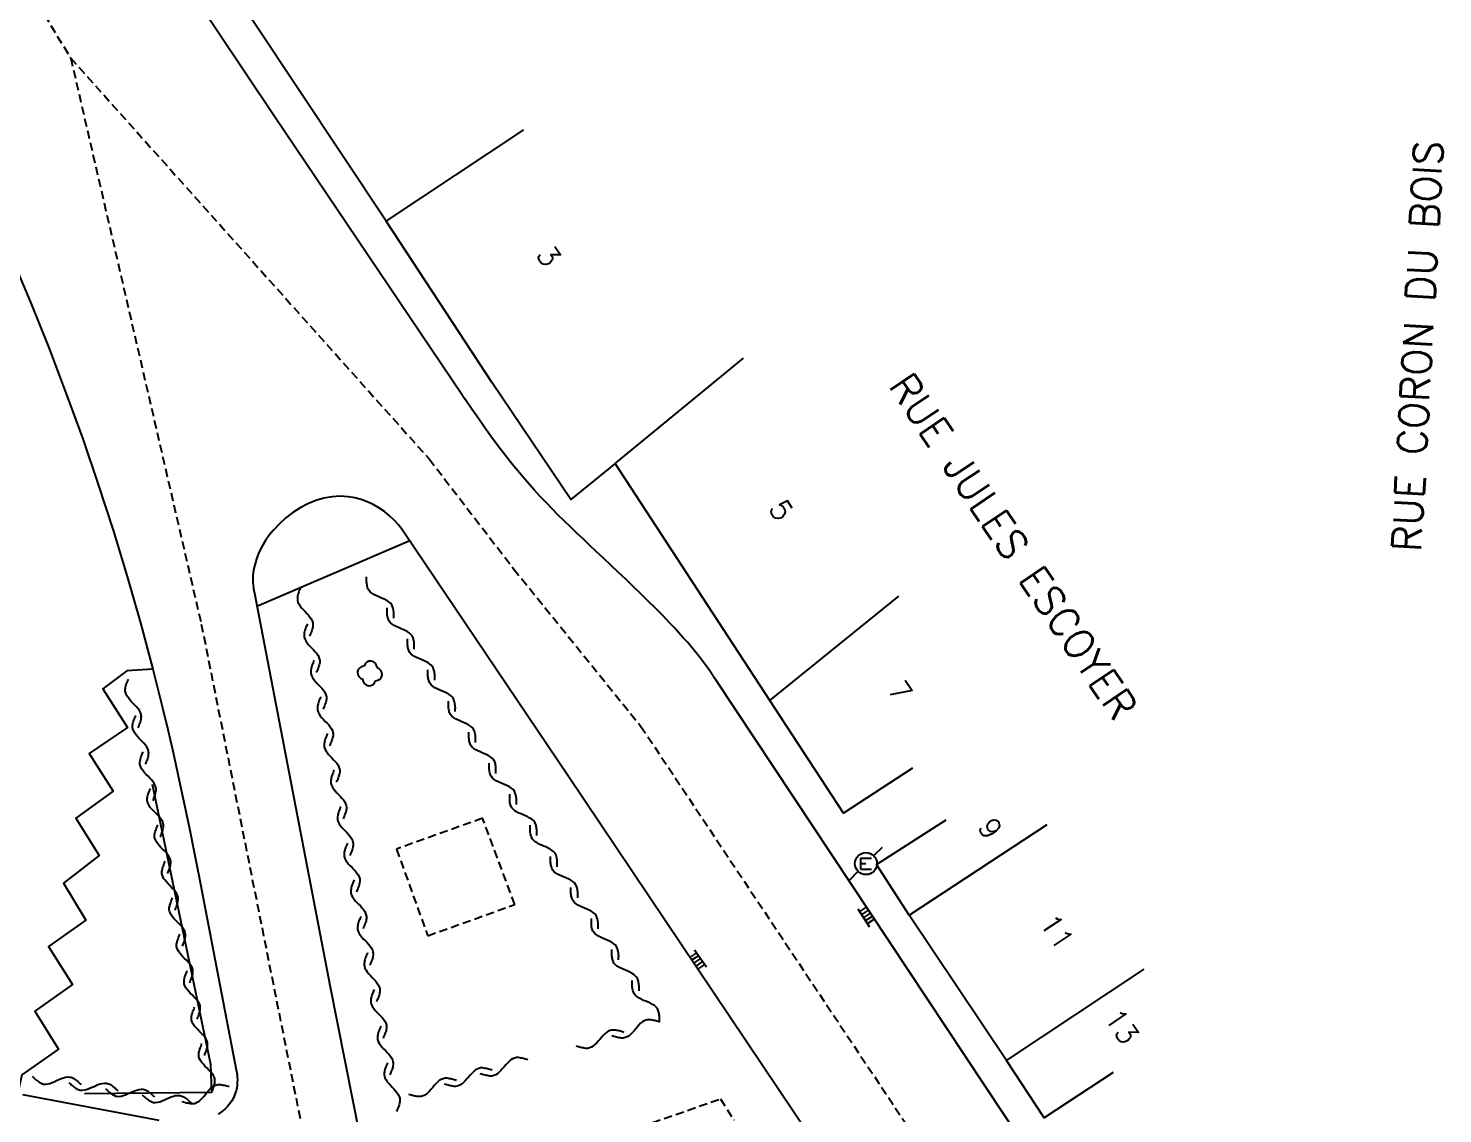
# Model space of a CAD drawing. Header units: millimetres. Extents: x 111999 to 113000, y 130000 to 131000.
# Drawn here: x 112327 to 112412.6, y 130316.6 to 130382.3 of the extents above; entities that cross this region are included whole.
import ezdxf
from ezdxf.enums import TextEntityAlignment as Align

# ---------------------------------------------------------------- set-up
doc = ezdxf.new("R2010")
doc.units = ezdxf.units.MM
doc.linetypes.add('DASHED', pattern=[0.75, 0.5, -0.25])
doc.layers.get('0').update_dxf_attribs({"linetype": 'CONTINUOUS'})
for name, color, linetype in [('W0001', 6, 'DASHED'), ('W0008', 7, 'CONTINUOUS'), ('W0100', 7, 'CONTINUOUS'), ('W0112', 1, 'DASHED'), ('W0300', 7, 'CONTINUOUS'), ('W0310', 3, 'CONTINUOUS'), ('W0402', 7, 'CONTINUOUS'), ('W0471', 7, 'CONTINUOUS'), ('W0989', 7, 'CONTINUOUS'), ('W0991', 7, 'CONTINUOUS'), ('W1102', 7, 'CONTINUOUS')]:
    doc.layers.add(name, color=color, linetype=linetype)
doc.styles.get("Standard").update_dxf_attribs({"font": 'romans.shx', "width": 0.85})

# ---------------------------------------------------------------- blocks, each defined once
blk = doc.blocks.new('T471')
for p, q in [((0.500001, 0.500001), (1.000002, 1.000002)), ((-0.333334, 0.333334), (-0.333334, -0.333334)), ((-0.333334, 0.333334), (0.333334, 0.333334)), ((-0.333334, 0), (0, 0)), ((-0.500001, -0.500001), (-1.000002, -1.000002)), ((-0.333334, -0.333334), (0.333334, -0.333334))]:
    blk.add_line(p, q)
blk.add_ellipse((0, 0), major_axis=(0.471405, 0.471405), ratio=1, start_param=5.497787144, end_param=11.780972451)

msp = doc.modelspace()

# ---------------------------------------------------------------- linework, layer by layer
at = {"layer": 'W0001'}
for points in [[(112280.688, 130432.906), (112292.414, 130425.094), (112302.5, 130417.633), (112302.5, 130417.633), (112310.867, 130411.328), (112329.586, 130380.508), (112337.492, 130346.25), (112345.469, 130306.328), (112391.977, 130065.094), (112404.586, 130000)], [(112329.586, 130380.508), (112351.281, 130356.25), (112356.406, 130349.586), (112364.102, 130340.062), (112383.805, 130310.516)]]:
    msp.add_lwpolyline(points, dxfattribs=at)
at = {"layer": 'W0008'}
for points in [[(112388.336, 130313.148), (112377.992, 130328.766), (112368.641, 130342.875), (112368.617, 130342.914), (112368.586, 130342.953), (112368.562, 130342.984), (112368.539, 130343.023), (112368.516, 130343.062), (112368.492, 130343.102), (112368.469, 130343.133), (112368.445, 130343.172), (112368.422, 130343.211), (112368.391, 130343.242), (112368.164, 130343.57), (112367.93, 130343.891), (112367.688, 130344.211), (112367.438, 130344.523), (112367.188, 130344.828), (112366.93, 130345.133), (112366.664, 130345.43), (112366.398, 130345.727), (112366.125, 130346.023), (112365.852, 130346.312), (112365.852, 130346.312), (112365.422, 130346.766), (112364.984, 130347.211), (112364.547, 130347.648), (112364.102, 130348.086), (112363.648, 130348.516), (112363.203, 130348.953), (112362.75, 130349.375), (112362.297, 130349.805), (112361.844, 130350.234), (112361.391, 130350.656), (112361.391, 130350.656), (112361, 130351.016), (112360.617, 130351.383), (112360.234, 130351.742), (112359.852, 130352.109), (112359.469, 130352.477), (112359.094, 130352.852), (112358.727, 130353.219), (112358.359, 130353.602), (112357.992, 130353.984), (112357.641, 130354.375), (112357.188, 130354.891), (112356.742, 130355.406), (112356.312, 130355.938), (112355.883, 130356.477), (112355.469, 130357.023), (112355.062, 130357.57), (112354.656, 130358.133), (112354.266, 130358.688), (112353.875, 130359.25), (112353.484, 130359.82), (112353.484, 130359.82), (112353.469, 130359.844), (112353.453, 130359.875), (112353.43, 130359.898), (112353.414, 130359.93), (112353.398, 130359.953), (112353.375, 130359.984), (112353.359, 130360.008), (112353.344, 130360.039), (112353.32, 130360.062), (112353.305, 130360.094), (112341.891, 130377.039), (112336.695, 130384.789)], [(112326.07, 130368.32), (112327.195, 130365.633), (112328.281, 130362.922), (112329.32, 130360.195), (112330.312, 130357.461), (112331.258, 130354.695), (112332.156, 130351.93), (112333.008, 130349.141), (112333.812, 130346.336), (112334.562, 130343.523), (112334.867, 130342.312), (112335.172, 130341.102), (112335.461, 130339.883), (112335.742, 130338.664), (112336.016, 130337.445), (112336.281, 130336.227), (112336.539, 130335.008), (112336.797, 130333.781), (112337.039, 130332.562), (112337.281, 130331.336), (112337.289, 130331.305), (112337.289, 130331.273), (112337.297, 130331.242), (112337.305, 130331.211), (112337.312, 130331.188), (112337.312, 130331.156), (112337.32, 130331.125), (112337.328, 130331.094), (112337.336, 130331.062), (112337.336, 130331.031), (112337.336, 130331.031), (112339.602, 130319.289), (112339.609, 130319.25), (112339.617, 130319.203), (112339.625, 130319.164), (112339.633, 130319.117), (112339.641, 130319.078), (112339.648, 130319.031), (112339.656, 130318.984), (112339.664, 130318.945), (112339.664, 130318.898), (112339.672, 130318.859), (112339.68, 130318.688), (112339.672, 130318.523), (112339.656, 130318.352), (112339.633, 130318.188), (112339.594, 130318.016), (112339.547, 130317.859), (112339.484, 130317.695), (112339.414, 130317.547), (112339.336, 130317.398), (112339.242, 130317.258), (112339.086, 130317.07), (112338.914, 130316.898), (112338.719, 130316.742), (112338.508, 130316.602)], [(112379.281, 130307.891), (112359.672, 130337.094), (112349.797, 130351.758), (112349.789, 130351.773), (112349.773, 130351.797), (112349.758, 130351.812), (112349.75, 130351.836), (112349.734, 130351.852), (112349.727, 130351.867), (112349.711, 130351.891), (112349.695, 130351.906), (112349.688, 130351.93), (112349.672, 130351.945), (112349.438, 130352.25), (112349.172, 130352.539), (112348.883, 130352.812), (112348.57, 130353.062), (112348.242, 130353.289), (112347.898, 130353.484), (112347.539, 130353.648), (112347.164, 130353.789), (112346.789, 130353.891), (112346.406, 130353.961), (112346.406, 130353.961), (112345.906, 130353.992), (112345.406, 130353.961), (112344.906, 130353.867), (112344.414, 130353.727), (112343.938, 130353.531), (112343.477, 130353.297), (112343.031, 130353.016), (112342.617, 130352.688), (112342.219, 130352.328), (112341.859, 130351.938), (112341.609, 130351.625), (112341.383, 130351.305), (112341.18, 130350.961), (112341, 130350.617), (112340.852, 130350.258), (112340.742, 130349.898), (112340.656, 130349.531), (112340.617, 130349.164), (112340.609, 130348.789), (112340.648, 130348.422), (112340.648, 130348.391), (112340.656, 130348.367), (112340.664, 130348.336), (112340.672, 130348.305), (112340.672, 130348.273), (112340.68, 130348.242), (112340.688, 130348.211), (112340.695, 130348.18), (112340.703, 130348.148), (112340.703, 130348.117), (112345.273, 130324.398), (112348.016, 130310.57)], [(112350.117, 130351.289), (112340.859, 130347.328)], [(112334.562, 130343.523), (112332.977, 130343.422), (112331.523, 130342.336), (112333.016, 130339.992), (112330.703, 130338.43), (112332.156, 130336.148), (112329.906, 130334.508), (112331.305, 130332.258), (112329.148, 130330.578), (112330.508, 130328.344), (112328.234, 130326.742), (112329.695, 130324.445), (112327.406, 130322.828), (112328.844, 130320.531), (112326.633, 130318.984), (112326.359, 130317.805), (112326.359, 130317.805)], [(112330.43, 130317.852), (112338.125, 130317.93), (112338.078, 130319.594), (112334.531, 130336.539)], [(112334.945, 130316.219), (112326.695, 130317.766)]]:
    msp.add_lwpolyline(points, dxfattribs=at)
at = {"layer": 'W0100'}
for points in [[(112380.539, 130337.539), (112376.359, 130334.805), (112371.898, 130341.633), (112362.531, 130355.977), (112359.859, 130353.789), (112355.094, 130360.859), (112348.672, 130370.641), (112335.516, 130390.461), (112339.562, 130404.484), (112352.914, 130403.359)], [(112392.68, 130319.117), (112388.5, 130316.367), (112386.219, 130319.844), (112380.336, 130328.648), (112378.367, 130331.711), (112382.57, 130334.414)]]:
    msp.add_lwpolyline(points, dxfattribs=at)
at = {"layer": 'W0112'}
for points in [[(112354.516, 130334.5), (112349.305, 130332.641), (112351.195, 130327.391), (112356.469, 130329.289), (112354.516, 130334.5)], [(112352.055, 130311.633), (112368.922, 130317.523), (112369.727, 130316.242)]]:
    msp.add_lwpolyline(points, dxfattribs=at)
at = {"layer": 'W0300'}
for centre, start, end in [((112347.344, 130343.312), 90, 257.5926), ((112347.734, 130343.617), 0, 166.5043), ((112347.656, 130342.922), 180, 346.5043), ((112348.039, 130343.227), 270, 76.5043)]:
    msp.add_arc(centre, 0.398, start, end, dxfattribs=at)
at = {"layer": 'W0310'}
for points in [[(112349.148, 130346.609), (112349.148, 130346.68), (112349.148, 130346.758), (112349.148, 130346.836), (112349.148, 130346.906), (112349.141, 130346.977), (112349.133, 130347.047), (112349.125, 130347.117), (112349.109, 130347.188), (112349.094, 130347.25), (112349.07, 130347.312), (112349.047, 130347.367), (112349.016, 130347.422), (112348.938, 130347.516), (112348.836, 130347.602), (112348.719, 130347.68), (112348.594, 130347.742), (112348.461, 130347.805), (112348.32, 130347.859), (112348.188, 130347.922), (112348.055, 130347.984), (112347.93, 130348.047), (112347.812, 130348.125), (112347.711, 130348.211), (112347.633, 130348.305), (112347.602, 130348.359), (112347.578, 130348.414), (112347.555, 130348.477), (112347.539, 130348.539), (112347.523, 130348.609), (112347.516, 130348.68), (112347.508, 130348.75), (112347.5, 130348.82), (112347.5, 130348.891), (112347.5, 130348.969), (112347.5, 130349.039), (112347.5, 130349.117)], [(112343.508, 130348.484), (112343.477, 130348.414), (112343.445, 130348.344), (112343.422, 130348.281), (112343.391, 130348.211), (112343.367, 130348.141), (112343.352, 130348.078), (112343.328, 130348.008), (112343.32, 130347.945), (112343.305, 130347.875), (112343.305, 130347.812), (112343.305, 130347.75), (112343.312, 130347.688), (112343.344, 130347.562), (112343.406, 130347.453), (112343.484, 130347.336), (112343.57, 130347.227), (112343.672, 130347.117), (112343.781, 130347.008), (112343.883, 130346.898), (112343.984, 130346.789), (112344.07, 130346.68), (112344.148, 130346.562), (112344.203, 130346.445), (112344.242, 130346.328), (112344.25, 130346.266), (112344.25, 130346.203), (112344.25, 130346.141), (112344.234, 130346.07), (112344.227, 130346.008), (112344.203, 130345.938), (112344.188, 130345.875), (112344.164, 130345.805), (112344.133, 130345.734), (112344.109, 130345.672), (112344.078, 130345.602), (112344.047, 130345.531)], [(112350.383, 130344.727), (112350.383, 130344.797), (112350.383, 130344.875), (112350.383, 130344.953), (112350.383, 130345.023), (112350.375, 130345.094), (112350.367, 130345.164), (112350.359, 130345.234), (112350.344, 130345.305), (112350.328, 130345.367), (112350.305, 130345.43), (112350.281, 130345.484), (112350.25, 130345.539), (112350.172, 130345.633), (112350.07, 130345.719), (112349.953, 130345.797), (112349.828, 130345.859), (112349.695, 130345.922), (112349.555, 130345.977), (112349.422, 130346.039), (112349.289, 130346.102), (112349.164, 130346.164), (112349.047, 130346.242), (112348.945, 130346.328), (112348.867, 130346.422), (112348.836, 130346.477), (112348.812, 130346.531), (112348.789, 130346.594), (112348.773, 130346.656), (112348.758, 130346.727), (112348.75, 130346.797), (112348.742, 130346.867), (112348.734, 130346.938), (112348.734, 130347.008), (112348.734, 130347.086), (112348.734, 130347.156), (112348.734, 130347.234)], [(112343.914, 130346.266), (112343.883, 130346.195), (112343.852, 130346.125), (112343.828, 130346.062), (112343.797, 130345.992), (112343.773, 130345.922), (112343.758, 130345.859), (112343.734, 130345.789), (112343.727, 130345.727), (112343.711, 130345.656), (112343.711, 130345.594), (112343.711, 130345.531), (112343.719, 130345.469), (112343.758, 130345.352), (112343.812, 130345.234), (112343.891, 130345.117), (112343.977, 130345.008), (112344.078, 130344.898), (112344.188, 130344.797), (112344.289, 130344.688), (112344.391, 130344.578), (112344.477, 130344.469), (112344.555, 130344.352), (112344.609, 130344.234), (112344.648, 130344.117), (112344.656, 130344.055), (112344.656, 130343.992), (112344.656, 130343.93), (112344.641, 130343.859), (112344.633, 130343.797), (112344.609, 130343.727), (112344.594, 130343.664), (112344.57, 130343.594), (112344.539, 130343.523), (112344.516, 130343.461), (112344.484, 130343.391), (112344.453, 130343.32)], [(112351.617, 130342.852), (112351.617, 130342.93), (112351.617, 130343), (112351.617, 130343.078), (112351.617, 130343.148), (112351.617, 130343.219), (112351.609, 130343.289), (112351.602, 130343.359), (112351.586, 130343.43), (112351.57, 130343.492), (112351.547, 130343.555), (112351.523, 130343.609), (112351.492, 130343.664), (112351.414, 130343.758), (112351.312, 130343.844), (112351.195, 130343.922), (112351.07, 130343.984), (112350.938, 130344.047), (112350.797, 130344.102), (112350.656, 130344.164), (112350.523, 130344.227), (112350.398, 130344.289), (112350.281, 130344.367), (112350.18, 130344.453), (112350.102, 130344.547), (112350.07, 130344.602), (112350.047, 130344.656), (112350.023, 130344.719), (112350.008, 130344.781), (112349.992, 130344.844), (112349.984, 130344.914), (112349.977, 130344.984), (112349.969, 130345.055), (112349.969, 130345.133), (112349.969, 130345.203), (112349.969, 130345.273), (112349.969, 130345.352)], [(112344.32, 130344.055), (112344.289, 130343.984), (112344.258, 130343.914), (112344.234, 130343.852), (112344.203, 130343.781), (112344.18, 130343.711), (112344.164, 130343.648), (112344.141, 130343.578), (112344.133, 130343.516), (112344.117, 130343.445), (112344.117, 130343.383), (112344.117, 130343.32), (112344.125, 130343.258), (112344.164, 130343.141), (112344.219, 130343.023), (112344.297, 130342.906), (112344.383, 130342.797), (112344.484, 130342.688), (112344.586, 130342.578), (112344.695, 130342.477), (112344.789, 130342.367), (112344.883, 130342.258), (112344.961, 130342.141), (112345.016, 130342.023), (112345.055, 130341.906), (112345.062, 130341.844), (112345.062, 130341.781), (112345.062, 130341.719), (112345.055, 130341.648), (112345.039, 130341.586), (112345.023, 130341.516), (112345, 130341.445), (112344.977, 130341.383), (112344.945, 130341.312), (112344.922, 130341.242), (112344.891, 130341.172), (112344.859, 130341.102)], [(112333.672, 130339.984), (112333.703, 130340.055), (112333.727, 130340.125), (112333.758, 130340.195), (112333.781, 130340.266), (112333.805, 130340.328), (112333.82, 130340.398), (112333.844, 130340.469), (112333.852, 130340.531), (112333.859, 130340.602), (112333.867, 130340.664), (112333.859, 130340.727), (112333.852, 130340.789), (112333.805, 130340.898), (112333.75, 130341.016), (112333.672, 130341.133), (112333.578, 130341.242), (112333.477, 130341.344), (112333.367, 130341.453), (112333.266, 130341.555), (112333.164, 130341.672), (112333.078, 130341.781), (112333, 130341.891), (112332.938, 130342.008), (112332.898, 130342.125), (112332.891, 130342.188), (112332.883, 130342.25), (112332.891, 130342.312), (112332.898, 130342.383), (112332.906, 130342.445), (112332.93, 130342.516), (112332.945, 130342.586), (112332.969, 130342.648), (112332.992, 130342.719), (112333.023, 130342.789), (112333.047, 130342.859), (112333.078, 130342.93)], [(112352.859, 130340.969), (112352.859, 130341.039), (112352.859, 130341.117), (112352.867, 130341.195), (112352.859, 130341.266), (112352.852, 130341.336), (112352.844, 130341.406), (112352.836, 130341.477), (112352.82, 130341.547), (112352.805, 130341.609), (112352.781, 130341.672), (112352.758, 130341.727), (112352.727, 130341.781), (112352.648, 130341.875), (112352.547, 130341.961), (112352.43, 130342.039), (112352.305, 130342.102), (112352.172, 130342.164), (112352.031, 130342.219), (112351.891, 130342.281), (112351.758, 130342.344), (112351.633, 130342.406), (112351.516, 130342.484), (112351.414, 130342.57), (112351.336, 130342.664), (112351.305, 130342.719), (112351.281, 130342.773), (112351.258, 130342.836), (112351.242, 130342.898), (112351.227, 130342.969), (112351.219, 130343.039), (112351.211, 130343.109), (112351.211, 130343.18), (112351.211, 130343.25), (112351.211, 130343.328), (112351.211, 130343.398), (112351.211, 130343.477)], [(112344.719, 130341.844), (112344.688, 130341.773), (112344.656, 130341.703), (112344.633, 130341.641), (112344.602, 130341.57), (112344.578, 130341.5), (112344.562, 130341.438), (112344.539, 130341.367), (112344.531, 130341.305), (112344.516, 130341.234), (112344.516, 130341.172), (112344.516, 130341.109), (112344.523, 130341.047), (112344.555, 130340.922), (112344.617, 130340.812), (112344.695, 130340.695), (112344.789, 130340.586), (112344.891, 130340.477), (112344.992, 130340.367), (112345.102, 130340.258), (112345.203, 130340.148), (112345.289, 130340.039), (112345.367, 130339.922), (112345.43, 130339.805), (112345.461, 130339.688), (112345.469, 130339.625), (112345.469, 130339.562), (112345.469, 130339.5), (112345.453, 130339.43), (112345.438, 130339.367), (112345.422, 130339.297), (112345.398, 130339.234), (112345.375, 130339.164), (112345.352, 130339.094), (112345.32, 130339.031), (112345.289, 130338.961), (112345.258, 130338.891)], [(112354.094, 130339.086), (112354.094, 130339.156), (112354.094, 130339.234), (112354.094, 130339.312), (112354.094, 130339.383), (112354.086, 130339.453), (112354.078, 130339.523), (112354.07, 130339.594), (112354.055, 130339.664), (112354.039, 130339.727), (112354.016, 130339.789), (112353.992, 130339.844), (112353.961, 130339.898), (112353.883, 130339.992), (112353.781, 130340.078), (112353.664, 130340.156), (112353.539, 130340.219), (112353.406, 130340.281), (112353.266, 130340.336), (112353.133, 130340.398), (112353, 130340.461), (112352.875, 130340.523), (112352.758, 130340.602), (112352.656, 130340.688), (112352.578, 130340.781), (112352.547, 130340.836), (112352.523, 130340.891), (112352.5, 130340.953), (112352.484, 130341.016), (112352.469, 130341.086), (112352.461, 130341.156), (112352.453, 130341.227), (112352.445, 130341.297), (112352.445, 130341.367), (112352.445, 130341.445), (112352.445, 130341.516), (112352.445, 130341.594)], [(112334.117, 130337.781), (112334.148, 130337.852), (112334.172, 130337.922), (112334.203, 130337.992), (112334.227, 130338.062), (112334.25, 130338.125), (112334.266, 130338.195), (112334.289, 130338.266), (112334.297, 130338.328), (112334.305, 130338.398), (112334.312, 130338.461), (112334.305, 130338.523), (112334.297, 130338.586), (112334.25, 130338.695), (112334.195, 130338.812), (112334.117, 130338.93), (112334.023, 130339.039), (112333.922, 130339.141), (112333.812, 130339.25), (112333.711, 130339.352), (112333.609, 130339.469), (112333.523, 130339.578), (112333.445, 130339.688), (112333.383, 130339.805), (112333.344, 130339.922), (112333.336, 130339.984), (112333.328, 130340.047), (112333.336, 130340.109), (112333.344, 130340.18), (112333.352, 130340.242), (112333.375, 130340.312), (112333.391, 130340.383), (112333.414, 130340.445), (112333.438, 130340.516), (112333.469, 130340.586), (112333.492, 130340.656), (112333.523, 130340.727)], [(112345.125, 130339.625), (112345.094, 130339.555), (112345.062, 130339.484), (112345.039, 130339.422), (112345.008, 130339.352), (112344.984, 130339.281), (112344.969, 130339.219), (112344.945, 130339.148), (112344.938, 130339.086), (112344.922, 130339.016), (112344.922, 130338.953), (112344.922, 130338.891), (112344.93, 130338.828), (112344.969, 130338.711), (112345.023, 130338.594), (112345.102, 130338.477), (112345.188, 130338.367), (112345.289, 130338.258), (112345.391, 130338.156), (112345.5, 130338.047), (112345.602, 130337.938), (112345.688, 130337.828), (112345.766, 130337.711), (112345.82, 130337.594), (112345.859, 130337.477), (112345.867, 130337.414), (112345.867, 130337.352), (112345.867, 130337.289), (112345.852, 130337.219), (112345.844, 130337.156), (112345.82, 130337.086), (112345.805, 130337.023), (112345.781, 130336.953), (112345.75, 130336.883), (112345.727, 130336.82), (112345.695, 130336.75), (112345.664, 130336.68)], [(112355.328, 130337.211), (112355.328, 130337.281), (112355.328, 130337.359), (112355.328, 130337.438), (112355.328, 130337.508), (112355.32, 130337.578), (112355.312, 130337.648), (112355.305, 130337.719), (112355.289, 130337.789), (112355.273, 130337.852), (112355.25, 130337.914), (112355.227, 130337.969), (112355.195, 130338.023), (112355.117, 130338.117), (112355.016, 130338.203), (112354.898, 130338.281), (112354.773, 130338.344), (112354.641, 130338.406), (112354.5, 130338.461), (112354.367, 130338.523), (112354.234, 130338.586), (112354.109, 130338.648), (112353.992, 130338.727), (112353.891, 130338.812), (112353.812, 130338.906), (112353.781, 130338.961), (112353.758, 130339.016), (112353.734, 130339.078), (112353.719, 130339.141), (112353.703, 130339.211), (112353.695, 130339.281), (112353.688, 130339.352), (112353.68, 130339.422), (112353.68, 130339.492), (112353.68, 130339.57), (112353.68, 130339.641), (112353.68, 130339.719)], [(112334.562, 130335.578), (112334.594, 130335.648), (112334.617, 130335.711), (112334.648, 130335.789), (112334.664, 130335.852), (112334.695, 130335.922), (112334.711, 130335.992), (112334.727, 130336.055), (112334.742, 130336.125), (112334.75, 130336.188), (112334.75, 130336.25), (112334.75, 130336.312), (112334.742, 130336.375), (112334.703, 130336.492), (112334.641, 130336.609), (112334.562, 130336.727), (112334.477, 130336.836), (112334.375, 130336.938), (112334.266, 130337.047), (112334.156, 130337.156), (112334.055, 130337.258), (112333.969, 130337.367), (112333.891, 130337.484), (112333.828, 130337.602), (112333.789, 130337.719), (112333.781, 130337.781), (112333.781, 130337.844), (112333.781, 130337.906), (112333.789, 130337.969), (112333.805, 130338.039), (112333.82, 130338.102), (112333.836, 130338.172), (112333.859, 130338.242), (112333.883, 130338.312), (112333.914, 130338.375), (112333.938, 130338.445), (112333.969, 130338.516)], [(112356.562, 130335.328), (112356.562, 130335.406), (112356.562, 130335.477), (112356.562, 130335.555), (112356.562, 130335.625), (112356.562, 130335.695), (112356.555, 130335.766), (112356.547, 130335.836), (112356.531, 130335.906), (112356.516, 130335.969), (112356.492, 130336.031), (112356.469, 130336.086), (112356.438, 130336.141), (112356.359, 130336.234), (112356.258, 130336.32), (112356.141, 130336.398), (112356.016, 130336.461), (112355.883, 130336.523), (112355.742, 130336.586), (112355.602, 130336.641), (112355.469, 130336.703), (112355.344, 130336.766), (112355.227, 130336.844), (112355.125, 130336.93), (112355.047, 130337.023), (112355.016, 130337.078), (112354.992, 130337.133), (112354.969, 130337.195), (112354.953, 130337.258), (112354.938, 130337.328), (112354.93, 130337.398), (112354.922, 130337.469), (112354.914, 130337.539), (112354.914, 130337.609), (112354.914, 130337.688), (112354.914, 130337.758), (112354.914, 130337.836)], [(112345.531, 130337.414), (112345.5, 130337.344), (112345.469, 130337.273), (112345.445, 130337.211), (112345.414, 130337.141), (112345.391, 130337.07), (112345.375, 130337.008), (112345.352, 130336.938), (112345.344, 130336.875), (112345.328, 130336.805), (112345.328, 130336.742), (112345.328, 130336.68), (112345.336, 130336.617), (112345.375, 130336.5), (112345.43, 130336.383), (112345.508, 130336.266), (112345.594, 130336.156), (112345.695, 130336.047), (112345.797, 130335.938), (112345.906, 130335.836), (112346, 130335.727), (112346.094, 130335.617), (112346.172, 130335.5), (112346.227, 130335.383), (112346.266, 130335.266), (112346.273, 130335.203), (112346.273, 130335.141), (112346.273, 130335.078), (112346.266, 130335.008), (112346.25, 130334.945), (112346.234, 130334.875), (112346.211, 130334.805), (112346.188, 130334.742), (112346.156, 130334.672), (112346.133, 130334.602), (112346.102, 130334.531), (112346.07, 130334.461)], [(112335.008, 130333.375), (112335.039, 130333.445), (112335.062, 130333.508), (112335.094, 130333.586), (112335.109, 130333.648), (112335.141, 130333.719), (112335.156, 130333.789), (112335.172, 130333.852), (112335.188, 130333.922), (112335.195, 130333.984), (112335.203, 130334.047), (112335.195, 130334.109), (112335.188, 130334.172), (112335.156, 130334.297), (112335.086, 130334.406), (112335.008, 130334.516), (112334.914, 130334.625), (112334.812, 130334.734), (112334.703, 130334.844), (112334.602, 130334.945), (112334.5, 130335.055), (112334.406, 130335.164), (112334.328, 130335.273), (112334.266, 130335.391), (112334.227, 130335.508), (112334.219, 130335.57), (112334.219, 130335.633), (112334.219, 130335.695), (112334.227, 130335.766), (112334.242, 130335.828), (112334.258, 130335.898), (112334.281, 130335.969), (112334.305, 130336.031), (112334.328, 130336.102), (112334.359, 130336.172), (112334.383, 130336.242), (112334.414, 130336.312)], [(112345.938, 130335.203), (112345.906, 130335.133), (112345.875, 130335.062), (112345.852, 130335), (112345.82, 130334.93), (112345.797, 130334.859), (112345.781, 130334.797), (112345.758, 130334.727), (112345.75, 130334.664), (112345.734, 130334.594), (112345.734, 130334.531), (112345.734, 130334.469), (112345.742, 130334.406), (112345.773, 130334.281), (112345.836, 130334.172), (112345.914, 130334.055), (112346, 130333.945), (112346.102, 130333.836), (112346.211, 130333.727), (112346.312, 130333.617), (112346.414, 130333.508), (112346.5, 130333.398), (112346.578, 130333.281), (112346.633, 130333.164), (112346.672, 130333.047), (112346.68, 130332.984), (112346.68, 130332.922), (112346.68, 130332.859), (112346.664, 130332.789), (112346.656, 130332.727), (112346.633, 130332.656), (112346.617, 130332.594), (112346.594, 130332.523), (112346.562, 130332.453), (112346.539, 130332.391), (112346.508, 130332.32), (112346.477, 130332.25)], [(112357.805, 130333.453), (112357.805, 130333.531), (112357.805, 130333.594), (112357.805, 130333.672), (112357.805, 130333.75), (112357.797, 130333.82), (112357.789, 130333.891), (112357.781, 130333.961), (112357.766, 130334.023), (112357.75, 130334.086), (112357.727, 130334.148), (112357.703, 130334.203), (112357.672, 130334.258), (112357.602, 130334.367), (112357.492, 130334.445), (112357.383, 130334.516), (112357.25, 130334.586), (112357.117, 130334.648), (112356.977, 130334.703), (112356.844, 130334.766), (112356.703, 130334.82), (112356.578, 130334.883), (112356.461, 130334.961), (112356.359, 130335.047), (112356.281, 130335.141), (112356.25, 130335.195), (112356.227, 130335.25), (112356.203, 130335.312), (112356.188, 130335.375), (112356.172, 130335.445), (112356.164, 130335.516), (112356.156, 130335.586), (112356.156, 130335.656), (112356.156, 130335.727), (112356.156, 130335.805), (112356.156, 130335.875), (112356.156, 130335.953)], [(112335.453, 130331.164), (112335.484, 130331.234), (112335.508, 130331.305), (112335.539, 130331.375), (112335.562, 130331.445), (112335.586, 130331.508), (112335.602, 130331.578), (112335.625, 130331.648), (112335.633, 130331.711), (112335.641, 130331.781), (112335.648, 130331.844), (112335.641, 130331.906), (112335.633, 130331.969), (112335.594, 130332.086), (112335.531, 130332.203), (112335.453, 130332.312), (112335.359, 130332.422), (112335.258, 130332.523), (112335.148, 130332.633), (112335.039, 130332.734), (112334.945, 130332.852), (112334.852, 130332.961), (112334.773, 130333.07), (112334.711, 130333.188), (112334.672, 130333.305), (112334.664, 130333.367), (112334.664, 130333.43), (112334.664, 130333.492), (112334.672, 130333.562), (112334.688, 130333.625), (112334.703, 130333.695), (112334.727, 130333.766), (112334.75, 130333.828), (112334.773, 130333.898), (112334.805, 130333.969), (112334.828, 130334.039), (112334.859, 130334.109)], [(112359.039, 130331.57), (112359.039, 130331.641), (112359.039, 130331.719), (112359.039, 130331.797), (112359.039, 130331.867), (112359.031, 130331.938), (112359.023, 130332.008), (112359.016, 130332.078), (112359, 130332.148), (112358.984, 130332.211), (112358.961, 130332.273), (112358.938, 130332.328), (112358.906, 130332.383), (112358.828, 130332.477), (112358.727, 130332.562), (112358.609, 130332.641), (112358.484, 130332.703), (112358.352, 130332.766), (112358.211, 130332.82), (112358.078, 130332.883), (112357.945, 130332.945), (112357.82, 130333.008), (112357.703, 130333.086), (112357.602, 130333.172), (112357.523, 130333.266), (112357.492, 130333.32), (112357.469, 130333.375), (112357.445, 130333.438), (112357.43, 130333.5), (112357.414, 130333.57), (112357.406, 130333.641), (112357.398, 130333.711), (112357.391, 130333.781), (112357.391, 130333.852), (112357.391, 130333.93), (112357.391, 130334), (112357.391, 130334.078)], [(112346.336, 130332.992), (112346.305, 130332.922), (112346.281, 130332.852), (112346.25, 130332.781), (112346.219, 130332.711), (112346.195, 130332.648), (112346.172, 130332.578), (112346.156, 130332.508), (112346.141, 130332.445), (112346.133, 130332.375), (112346.133, 130332.312), (112346.133, 130332.25), (112346.141, 130332.188), (112346.18, 130332.07), (112346.242, 130331.953), (112346.32, 130331.844), (112346.406, 130331.734), (112346.508, 130331.625), (112346.617, 130331.516), (112346.719, 130331.406), (112346.828, 130331.305), (112346.906, 130331.188), (112346.984, 130331.07), (112347.047, 130330.953), (112347.078, 130330.836), (112347.086, 130330.773), (112347.086, 130330.711), (112347.086, 130330.648), (112347.07, 130330.578), (112347.055, 130330.516), (112347.039, 130330.445), (112347.016, 130330.383), (112346.992, 130330.312), (112346.969, 130330.242), (112346.938, 130330.18), (112346.906, 130330.109), (112346.875, 130330.039)], [(112335.898, 130328.961), (112335.93, 130329.031), (112335.953, 130329.102), (112335.984, 130329.172), (112336.008, 130329.242), (112336.031, 130329.305), (112336.047, 130329.375), (112336.07, 130329.445), (112336.078, 130329.508), (112336.086, 130329.578), (112336.094, 130329.641), (112336.086, 130329.703), (112336.078, 130329.766), (112336.039, 130329.883), (112335.977, 130330), (112335.898, 130330.109), (112335.805, 130330.219), (112335.695, 130330.32), (112335.594, 130330.43), (112335.484, 130330.531), (112335.383, 130330.648), (112335.297, 130330.758), (112335.211, 130330.867), (112335.156, 130330.984), (112335.117, 130331.102), (112335.109, 130331.164), (112335.109, 130331.227), (112335.109, 130331.289), (112335.117, 130331.352), (112335.133, 130331.422), (112335.148, 130331.484), (112335.172, 130331.555), (112335.195, 130331.625), (112335.219, 130331.695), (112335.25, 130331.758), (112335.273, 130331.828), (112335.305, 130331.898)], [(112360.273, 130329.688), (112360.273, 130329.766), (112360.273, 130329.836), (112360.273, 130329.914), (112360.273, 130329.984), (112360.273, 130330.055), (112360.266, 130330.125), (112360.258, 130330.195), (112360.242, 130330.266), (112360.227, 130330.328), (112360.203, 130330.391), (112360.18, 130330.445), (112360.148, 130330.5), (112360.07, 130330.594), (112359.969, 130330.68), (112359.852, 130330.758), (112359.727, 130330.82), (112359.594, 130330.883), (112359.453, 130330.945), (112359.312, 130331), (112359.18, 130331.062), (112359.055, 130331.125), (112358.938, 130331.203), (112358.836, 130331.289), (112358.758, 130331.383), (112358.727, 130331.438), (112358.703, 130331.492), (112358.68, 130331.555), (112358.664, 130331.617), (112358.648, 130331.688), (112358.641, 130331.758), (112358.633, 130331.828), (112358.625, 130331.898), (112358.625, 130331.969), (112358.625, 130332.047), (112358.625, 130332.117), (112358.625, 130332.195)], [(112346.742, 130330.773), (112346.711, 130330.703), (112346.68, 130330.633), (112346.656, 130330.57), (112346.625, 130330.5), (112346.602, 130330.43), (112346.586, 130330.367), (112346.562, 130330.297), (112346.555, 130330.234), (112346.539, 130330.164), (112346.539, 130330.102), (112346.539, 130330.039), (112346.547, 130329.977), (112346.586, 130329.859), (112346.641, 130329.742), (112346.719, 130329.625), (112346.805, 130329.516), (112346.906, 130329.406), (112347.008, 130329.297), (112347.117, 130329.195), (112347.211, 130329.086), (112347.305, 130328.977), (112347.383, 130328.859), (112347.438, 130328.742), (112347.477, 130328.625), (112347.484, 130328.562), (112347.484, 130328.5), (112347.484, 130328.438), (112347.477, 130328.367), (112347.461, 130328.305), (112347.445, 130328.234), (112347.422, 130328.164), (112347.398, 130328.102), (112347.367, 130328.031), (112347.344, 130327.961), (112347.312, 130327.891), (112347.281, 130327.82)], [(112361.508, 130327.812), (112361.508, 130327.891), (112361.508, 130327.961), (112361.508, 130328.039), (112361.508, 130328.109), (112361.508, 130328.18), (112361.5, 130328.25), (112361.492, 130328.32), (112361.477, 130328.391), (112361.461, 130328.453), (112361.438, 130328.516), (112361.414, 130328.57), (112361.383, 130328.625), (112361.305, 130328.719), (112361.203, 130328.805), (112361.086, 130328.883), (112360.961, 130328.945), (112360.828, 130329.008), (112360.688, 130329.07), (112360.547, 130329.125), (112360.414, 130329.188), (112360.289, 130329.25), (112360.172, 130329.328), (112360.07, 130329.414), (112359.992, 130329.508), (112359.961, 130329.562), (112359.938, 130329.617), (112359.914, 130329.68), (112359.898, 130329.742), (112359.883, 130329.812), (112359.875, 130329.883), (112359.867, 130329.953), (112359.859, 130330.023), (112359.859, 130330.094), (112359.859, 130330.172), (112359.859, 130330.242), (112359.859, 130330.32)], [(112336.344, 130326.758), (112336.375, 130326.828), (112336.398, 130326.891), (112336.43, 130326.969), (112336.445, 130327.031), (112336.477, 130327.102), (112336.492, 130327.172), (112336.508, 130327.234), (112336.523, 130327.305), (112336.531, 130327.367), (112336.539, 130327.43), (112336.531, 130327.492), (112336.523, 130327.555), (112336.492, 130327.68), (112336.422, 130327.789), (112336.344, 130327.898), (112336.25, 130328.008), (112336.148, 130328.117), (112336.039, 130328.227), (112335.938, 130328.328), (112335.836, 130328.438), (112335.742, 130328.547), (112335.664, 130328.656), (112335.602, 130328.773), (112335.562, 130328.891), (112335.555, 130328.953), (112335.555, 130329.016), (112335.555, 130329.078), (112335.562, 130329.148), (112335.578, 130329.211), (112335.594, 130329.281), (112335.617, 130329.352), (112335.641, 130329.414), (112335.664, 130329.484), (112335.695, 130329.555), (112335.719, 130329.625), (112335.75, 130329.695)], [(112347.148, 130328.562), (112347.117, 130328.492), (112347.086, 130328.422), (112347.062, 130328.359), (112347.031, 130328.289), (112347.008, 130328.219), (112346.992, 130328.156), (112346.969, 130328.086), (112346.961, 130328.023), (112346.945, 130327.953), (112346.945, 130327.891), (112346.945, 130327.828), (112346.953, 130327.766), (112346.984, 130327.641), (112347.047, 130327.531), (112347.125, 130327.414), (112347.211, 130327.305), (112347.312, 130327.195), (112347.422, 130327.086), (112347.523, 130326.977), (112347.625, 130326.867), (112347.711, 130326.758), (112347.789, 130326.641), (112347.844, 130326.523), (112347.883, 130326.406), (112347.891, 130326.344), (112347.891, 130326.281), (112347.891, 130326.219), (112347.875, 130326.148), (112347.867, 130326.086), (112347.844, 130326.016), (112347.828, 130325.953), (112347.805, 130325.883), (112347.773, 130325.812), (112347.75, 130325.75), (112347.719, 130325.68), (112347.688, 130325.609)], [(112362.75, 130325.93), (112362.75, 130326), (112362.75, 130326.078), (112362.758, 130326.156), (112362.75, 130326.227), (112362.742, 130326.297), (112362.734, 130326.367), (112362.727, 130326.438), (112362.711, 130326.508), (112362.695, 130326.57), (112362.672, 130326.633), (112362.648, 130326.688), (112362.617, 130326.742), (112362.539, 130326.836), (112362.438, 130326.922), (112362.32, 130327), (112362.195, 130327.062), (112362.062, 130327.125), (112361.922, 130327.18), (112361.781, 130327.242), (112361.648, 130327.305), (112361.523, 130327.367), (112361.406, 130327.445), (112361.305, 130327.531), (112361.227, 130327.625), (112361.195, 130327.68), (112361.172, 130327.734), (112361.148, 130327.797), (112361.133, 130327.859), (112361.117, 130327.93), (112361.109, 130328), (112361.102, 130328.07), (112361.102, 130328.141), (112361.102, 130328.211), (112361.102, 130328.289), (112361.102, 130328.359), (112361.102, 130328.438)], [(112336.789, 130324.547), (112336.82, 130324.617), (112336.844, 130324.688), (112336.875, 130324.758), (112336.898, 130324.828), (112336.922, 130324.891), (112336.938, 130324.961), (112336.961, 130325.031), (112336.969, 130325.094), (112336.977, 130325.164), (112336.984, 130325.227), (112336.977, 130325.289), (112336.969, 130325.352), (112336.93, 130325.469), (112336.867, 130325.586), (112336.789, 130325.695), (112336.695, 130325.805), (112336.594, 130325.906), (112336.484, 130326.016), (112336.375, 130326.117), (112336.281, 130326.234), (112336.188, 130326.344), (112336.109, 130326.453), (112336.047, 130326.57), (112336.008, 130326.688), (112336, 130326.75), (112336, 130326.812), (112336, 130326.875), (112336.008, 130326.945), (112336.023, 130327.008), (112336.039, 130327.078), (112336.062, 130327.148), (112336.086, 130327.211), (112336.109, 130327.281), (112336.141, 130327.352), (112336.164, 130327.422), (112336.195, 130327.492)], [(112363.984, 130324.055), (112363.984, 130324.133), (112363.984, 130324.195), (112363.984, 130324.273), (112363.984, 130324.352), (112363.977, 130324.422), (112363.969, 130324.492), (112363.961, 130324.562), (112363.945, 130324.625), (112363.93, 130324.688), (112363.906, 130324.75), (112363.883, 130324.805), (112363.852, 130324.859), (112363.773, 130324.953), (112363.68, 130325.047), (112363.562, 130325.117), (112363.438, 130325.188), (112363.305, 130325.25), (112363.164, 130325.305), (112363.023, 130325.367), (112362.891, 130325.422), (112362.766, 130325.484), (112362.648, 130325.562), (112362.547, 130325.648), (112362.469, 130325.742), (112362.438, 130325.797), (112362.414, 130325.852), (112362.391, 130325.914), (112362.375, 130325.977), (112362.359, 130326.047), (112362.352, 130326.117), (112362.344, 130326.188), (112362.336, 130326.258), (112362.336, 130326.328), (112362.336, 130326.406), (112362.336, 130326.477), (112362.336, 130326.555)], [(112347.555, 130326.352), (112347.523, 130326.281), (112347.5, 130326.211), (112347.469, 130326.141), (112347.438, 130326.07), (112347.414, 130326.008), (112347.391, 130325.938), (112347.375, 130325.867), (112347.359, 130325.805), (112347.352, 130325.734), (112347.352, 130325.672), (112347.352, 130325.609), (112347.359, 130325.547), (112347.398, 130325.43), (112347.461, 130325.312), (112347.531, 130325.203), (112347.625, 130325.094), (112347.727, 130324.984), (112347.828, 130324.875), (112347.93, 130324.766), (112348.031, 130324.656), (112348.117, 130324.547), (112348.195, 130324.43), (112348.25, 130324.312), (112348.289, 130324.195), (112348.297, 130324.133), (112348.297, 130324.07), (112348.297, 130324.008), (112348.281, 130323.938), (112348.273, 130323.875), (112348.25, 130323.805), (112348.234, 130323.742), (112348.211, 130323.672), (112348.18, 130323.602), (112348.156, 130323.539), (112348.125, 130323.469), (112348.094, 130323.398)], [(112337.234, 130322.344), (112337.266, 130322.414), (112337.289, 130322.484), (112337.32, 130322.555), (112337.344, 130322.625), (112337.367, 130322.688), (112337.383, 130322.758), (112337.406, 130322.828), (112337.414, 130322.891), (112337.422, 130322.961), (112337.43, 130323.023), (112337.422, 130323.086), (112337.414, 130323.148), (112337.375, 130323.266), (112337.312, 130323.383), (112337.234, 130323.492), (112337.141, 130323.602), (112337.031, 130323.703), (112336.93, 130323.812), (112336.82, 130323.914), (112336.719, 130324.031), (112336.633, 130324.141), (112336.547, 130324.25), (112336.492, 130324.367), (112336.453, 130324.484), (112336.445, 130324.547), (112336.445, 130324.609), (112336.445, 130324.672), (112336.453, 130324.734), (112336.469, 130324.805), (112336.484, 130324.867), (112336.508, 130324.938), (112336.531, 130325.008), (112336.555, 130325.078), (112336.586, 130325.141), (112336.609, 130325.211), (112336.641, 130325.281)], [(112347.953, 130324.133), (112347.922, 130324.062), (112347.891, 130323.992), (112347.867, 130323.93), (112347.836, 130323.859), (112347.812, 130323.789), (112347.797, 130323.727), (112347.773, 130323.656), (112347.758, 130323.594), (112347.75, 130323.523), (112347.75, 130323.461), (112347.75, 130323.398), (112347.758, 130323.336), (112347.797, 130323.219), (112347.852, 130323.102), (112347.93, 130322.984), (112348.023, 130322.875), (112348.125, 130322.766), (112348.227, 130322.656), (112348.328, 130322.555), (112348.43, 130322.445), (112348.523, 130322.336), (112348.602, 130322.219), (112348.656, 130322.102), (112348.695, 130321.984), (112348.703, 130321.922), (112348.703, 130321.859), (112348.703, 130321.797), (112348.688, 130321.727), (112348.68, 130321.664), (112348.656, 130321.594), (112348.633, 130321.523), (112348.609, 130321.461), (112348.586, 130321.391), (112348.555, 130321.32), (112348.523, 130321.25), (112348.492, 130321.18)], [(112365.219, 130322.172), (112365.219, 130322.25), (112365.219, 130322.32), (112365.219, 130322.398), (112365.219, 130322.469), (112365.219, 130322.539), (112365.211, 130322.609), (112365.203, 130322.68), (112365.188, 130322.75), (112365.172, 130322.812), (112365.148, 130322.875), (112365.125, 130322.93), (112365.094, 130322.984), (112365.016, 130323.078), (112364.914, 130323.164), (112364.797, 130323.242), (112364.672, 130323.305), (112364.539, 130323.367), (112364.398, 130323.43), (112364.258, 130323.484), (112364.125, 130323.547), (112364, 130323.609), (112363.883, 130323.688), (112363.781, 130323.773), (112363.703, 130323.867), (112363.672, 130323.922), (112363.648, 130323.977), (112363.625, 130324.039), (112363.609, 130324.102), (112363.594, 130324.172), (112363.586, 130324.242), (112363.578, 130324.312), (112363.57, 130324.383), (112363.57, 130324.453), (112363.57, 130324.531), (112363.57, 130324.602), (112363.57, 130324.68)], [(112337.68, 130320.141), (112337.711, 130320.211), (112337.734, 130320.273), (112337.766, 130320.352), (112337.781, 130320.414), (112337.812, 130320.484), (112337.828, 130320.555), (112337.844, 130320.617), (112337.859, 130320.688), (112337.867, 130320.75), (112337.867, 130320.812), (112337.867, 130320.875), (112337.859, 130320.938), (112337.828, 130321.062), (112337.758, 130321.172), (112337.68, 130321.289), (112337.586, 130321.398), (112337.484, 130321.5), (112337.375, 130321.609), (112337.273, 130321.719), (112337.172, 130321.82), (112337.078, 130321.93), (112336.992, 130322.047), (112336.938, 130322.164), (112336.898, 130322.281), (112336.891, 130322.344), (112336.891, 130322.406), (112336.891, 130322.469), (112336.898, 130322.531), (112336.914, 130322.602), (112336.93, 130322.664), (112336.953, 130322.734), (112336.977, 130322.805), (112337, 130322.875), (112337.031, 130322.938), (112337.055, 130323.008), (112337.086, 130323.078)], [(112365.219, 130322.172), (112365.148, 130322.195), (112365.07, 130322.219), (112365.008, 130322.242), (112364.938, 130322.266), (112364.867, 130322.273), (112364.797, 130322.289), (112364.727, 130322.305), (112364.656, 130322.312), (112364.594, 130322.312), (112364.531, 130322.312), (112364.469, 130322.305), (112364.406, 130322.289), (112364.289, 130322.242), (112364.188, 130322.18), (112364.078, 130322.094), (112363.977, 130321.992), (112363.883, 130321.883), (112363.789, 130321.766), (112363.688, 130321.648), (112363.586, 130321.531), (112363.484, 130321.43), (112363.383, 130321.344), (112363.273, 130321.273), (112363.156, 130321.227), (112363.094, 130321.211), (112363.031, 130321.203), (112362.969, 130321.203), (112362.898, 130321.203), (112362.836, 130321.211), (112362.766, 130321.219), (112362.695, 130321.234), (112362.625, 130321.25), (112362.555, 130321.273), (112362.477, 130321.289), (112362.406, 130321.312), (112362.336, 130321.336)], [(112348.359, 130321.922), (112348.328, 130321.852), (112348.297, 130321.781), (112348.273, 130321.719), (112348.242, 130321.648), (112348.219, 130321.578), (112348.203, 130321.516), (112348.18, 130321.445), (112348.172, 130321.383), (112348.156, 130321.312), (112348.156, 130321.25), (112348.156, 130321.188), (112348.164, 130321.125), (112348.195, 130321), (112348.258, 130320.891), (112348.336, 130320.773), (112348.422, 130320.664), (112348.523, 130320.555), (112348.633, 130320.445), (112348.734, 130320.336), (112348.836, 130320.227), (112348.922, 130320.117), (112349, 130320), (112349.055, 130319.883), (112349.094, 130319.766), (112349.102, 130319.703), (112349.102, 130319.641), (112349.102, 130319.578), (112349.086, 130319.508), (112349.078, 130319.445), (112349.055, 130319.375), (112349.039, 130319.312), (112349.016, 130319.242), (112348.984, 130319.172), (112348.961, 130319.109), (112348.93, 130319.039), (112348.898, 130318.969)], [(112363.062, 130321.547), (112362.984, 130321.57), (112362.922, 130321.602), (112362.852, 130321.617), (112362.773, 130321.633), (112362.703, 130321.656), (112362.633, 130321.664), (112362.562, 130321.68), (112362.5, 130321.688), (112362.43, 130321.688), (112362.367, 130321.688), (112362.305, 130321.68), (112362.242, 130321.664), (112362.125, 130321.617), (112362.016, 130321.539), (112361.906, 130321.453), (112361.805, 130321.352), (112361.711, 130321.242), (112361.609, 130321.125), (112361.516, 130321.016), (112361.422, 130320.906), (112361.32, 130320.805), (112361.219, 130320.719), (112361.109, 130320.648), (112360.992, 130320.602), (112360.93, 130320.586), (112360.867, 130320.578), (112360.805, 130320.578), (112360.742, 130320.578), (112360.672, 130320.586), (112360.602, 130320.602), (112360.531, 130320.617), (112360.461, 130320.633), (112360.391, 130320.648), (112360.32, 130320.672), (112360.25, 130320.695), (112360.18, 130320.719)], [(112338.125, 130317.93), (112338.156, 130318), (112338.18, 130318.07), (112338.211, 130318.141), (112338.234, 130318.211), (112338.258, 130318.273), (112338.273, 130318.344), (112338.297, 130318.414), (112338.305, 130318.477), (112338.312, 130318.547), (112338.32, 130318.609), (112338.312, 130318.672), (112338.305, 130318.734), (112338.266, 130318.852), (112338.203, 130318.969), (112338.125, 130319.078), (112338.031, 130319.188), (112337.93, 130319.289), (112337.82, 130319.398), (112337.711, 130319.5), (112337.617, 130319.617), (112337.523, 130319.727), (112337.445, 130319.836), (112337.383, 130319.953), (112337.344, 130320.07), (112337.336, 130320.133), (112337.336, 130320.195), (112337.336, 130320.258), (112337.344, 130320.328), (112337.359, 130320.391), (112337.375, 130320.461), (112337.398, 130320.531), (112337.422, 130320.594), (112337.445, 130320.664), (112337.477, 130320.734), (112337.5, 130320.805), (112337.531, 130320.875)], [(112348.766, 130319.711), (112348.734, 130319.641), (112348.711, 130319.57), (112348.68, 130319.5), (112348.648, 130319.43), (112348.625, 130319.367), (112348.602, 130319.297), (112348.586, 130319.227), (112348.57, 130319.164), (112348.562, 130319.094), (112348.562, 130319.031), (112348.562, 130318.969), (112348.57, 130318.906), (112348.609, 130318.789), (112348.672, 130318.672), (112348.742, 130318.562), (112348.836, 130318.453), (112348.938, 130318.344), (112349.039, 130318.234), (112349.141, 130318.125), (112349.242, 130318.016), (112349.328, 130317.906), (112349.406, 130317.789), (112349.461, 130317.672), (112349.5, 130317.555), (112349.508, 130317.492), (112349.508, 130317.43), (112349.508, 130317.367), (112349.492, 130317.297), (112349.484, 130317.234), (112349.461, 130317.164), (112349.445, 130317.102), (112349.422, 130317.031), (112349.391, 130316.961), (112349.367, 130316.898), (112349.336, 130316.828), (112349.305, 130316.758)], [(112357.258, 130319.875), (112357.188, 130319.898), (112357.109, 130319.922), (112357.047, 130319.945), (112356.977, 130319.969), (112356.906, 130319.977), (112356.836, 130319.992), (112356.766, 130320.008), (112356.695, 130320.016), (112356.633, 130320.016), (112356.57, 130320.016), (112356.508, 130320.008), (112356.445, 130319.992), (112356.328, 130319.945), (112356.227, 130319.883), (112356.117, 130319.789), (112356.016, 130319.688), (112355.922, 130319.578), (112355.828, 130319.469), (112355.727, 130319.352), (112355.625, 130319.234), (112355.523, 130319.133), (112355.422, 130319.047), (112355.312, 130318.977), (112355.195, 130318.93), (112355.133, 130318.914), (112355.07, 130318.906), (112355.008, 130318.906), (112354.938, 130318.906), (112354.875, 130318.914), (112354.805, 130318.93), (112354.734, 130318.938), (112354.664, 130318.961), (112354.594, 130318.977), (112354.516, 130319), (112354.445, 130319.023), (112354.375, 130319.047)], [(112327.258, 130318.883), (112327.312, 130318.828), (112327.375, 130318.781), (112327.422, 130318.727), (112327.477, 130318.68), (112327.531, 130318.633), (112327.594, 130318.586), (112327.648, 130318.547), (112327.703, 130318.516), (112327.766, 130318.484), (112327.82, 130318.453), (112327.883, 130318.438), (112327.945, 130318.422), (112328.062, 130318.406), (112328.195, 130318.43), (112328.328, 130318.461), (112328.461, 130318.508), (112328.594, 130318.562), (112328.734, 130318.625), (112328.867, 130318.688), (112329.008, 130318.75), (112329.148, 130318.797), (112329.273, 130318.836), (112329.406, 130318.852), (112329.531, 130318.844), (112329.594, 130318.828), (112329.656, 130318.812), (112329.711, 130318.781), (112329.773, 130318.75), (112329.828, 130318.719), (112329.883, 130318.68), (112329.945, 130318.633), (112330, 130318.586), (112330.055, 130318.539), (112330.109, 130318.484), (112330.164, 130318.438), (112330.219, 130318.383)], [(112355.102, 130319.25), (112355.031, 130319.273), (112354.953, 130319.297), (112354.891, 130319.32), (112354.82, 130319.344), (112354.75, 130319.352), (112354.68, 130319.367), (112354.609, 130319.383), (112354.539, 130319.391), (112354.477, 130319.391), (112354.414, 130319.391), (112354.352, 130319.383), (112354.289, 130319.367), (112354.18, 130319.328), (112354.062, 130319.258), (112353.961, 130319.164), (112353.859, 130319.062), (112353.758, 130318.953), (112353.664, 130318.844), (112353.57, 130318.727), (112353.469, 130318.617), (112353.359, 130318.508), (112353.258, 130318.422), (112353.148, 130318.352), (112353.031, 130318.305), (112352.969, 130318.289), (112352.906, 130318.281), (112352.844, 130318.281), (112352.781, 130318.281), (112352.711, 130318.289), (112352.641, 130318.305), (112352.57, 130318.32), (112352.5, 130318.336), (112352.43, 130318.352), (112352.359, 130318.375), (112352.289, 130318.398), (112352.219, 130318.422)], [(112329.477, 130318.508), (112329.531, 130318.453), (112329.586, 130318.406), (112329.641, 130318.359), (112329.695, 130318.305), (112329.75, 130318.266), (112329.812, 130318.219), (112329.867, 130318.18), (112329.922, 130318.141), (112329.984, 130318.117), (112330.039, 130318.086), (112330.102, 130318.07), (112330.164, 130318.055), (112330.289, 130318.047), (112330.422, 130318.062), (112330.547, 130318.094), (112330.688, 130318.141), (112330.82, 130318.203), (112330.953, 130318.258), (112331.094, 130318.32), (112331.227, 130318.383), (112331.367, 130318.43), (112331.492, 130318.461), (112331.625, 130318.477), (112331.75, 130318.469), (112331.812, 130318.453), (112331.875, 130318.438), (112331.93, 130318.406), (112331.992, 130318.383), (112332.047, 130318.344), (112332.102, 130318.305), (112332.164, 130318.258), (112332.219, 130318.219), (112332.273, 130318.164), (112332.328, 130318.117), (112332.383, 130318.07), (112332.438, 130318.016)], [(112331.695, 130318.141), (112331.75, 130318.086), (112331.812, 130318.039), (112331.859, 130317.984), (112331.914, 130317.938), (112331.969, 130317.891), (112332.031, 130317.844), (112332.086, 130317.805), (112332.141, 130317.773), (112332.203, 130317.742), (112332.258, 130317.711), (112332.32, 130317.695), (112332.383, 130317.68), (112332.5, 130317.664), (112332.633, 130317.688), (112332.766, 130317.719), (112332.898, 130317.766), (112333.031, 130317.82), (112333.172, 130317.883), (112333.305, 130317.945), (112333.445, 130318.008), (112333.586, 130318.055), (112333.711, 130318.094), (112333.844, 130318.109), (112333.969, 130318.102), (112334.031, 130318.086), (112334.094, 130318.07), (112334.148, 130318.039), (112334.211, 130318.008), (112334.266, 130317.977), (112334.32, 130317.938), (112334.383, 130317.891), (112334.438, 130317.844), (112334.492, 130317.797), (112334.547, 130317.742), (112334.602, 130317.695), (112334.656, 130317.641)], [(112336.32, 130317.367), (112336.391, 130317.344), (112336.469, 130317.328), (112336.531, 130317.305), (112336.602, 130317.281), (112336.68, 130317.273), (112336.742, 130317.258), (112336.812, 130317.25), (112336.883, 130317.242), (112336.945, 130317.242), (112337.008, 130317.242), (112337.07, 130317.25), (112337.133, 130317.266), (112337.25, 130317.32), (112337.359, 130317.391), (112337.461, 130317.484), (112337.562, 130317.586), (112337.656, 130317.695), (112337.75, 130317.812), (112337.852, 130317.93), (112337.945, 130318.055), (112338.039, 130318.148), (112338.141, 130318.234), (112338.25, 130318.312), (112338.367, 130318.359), (112338.43, 130318.375), (112338.492, 130318.383), (112338.555, 130318.391), (112338.617, 130318.391), (112338.688, 130318.383), (112338.758, 130318.375), (112338.82, 130318.359), (112338.891, 130318.344), (112338.969, 130318.328), (112339.039, 130318.305), (112339.109, 130318.289), (112339.18, 130318.266)], [(112352.938, 130318.625), (112352.867, 130318.648), (112352.789, 130318.672), (112352.727, 130318.695), (112352.656, 130318.719), (112352.586, 130318.727), (112352.516, 130318.742), (112352.445, 130318.758), (112352.375, 130318.766), (112352.312, 130318.766), (112352.25, 130318.766), (112352.188, 130318.758), (112352.125, 130318.742), (112352.016, 130318.703), (112351.898, 130318.633), (112351.797, 130318.539), (112351.695, 130318.438), (112351.594, 130318.328), (112351.5, 130318.219), (112351.406, 130318.102), (112351.305, 130317.992), (112351.195, 130317.883), (112351.094, 130317.797), (112350.984, 130317.727), (112350.867, 130317.68), (112350.805, 130317.664), (112350.742, 130317.656), (112350.68, 130317.656), (112350.617, 130317.656), (112350.547, 130317.664), (112350.477, 130317.68), (112350.406, 130317.695), (112350.336, 130317.711), (112350.266, 130317.727), (112350.195, 130317.75), (112350.125, 130317.773), (112350.055, 130317.797)], [(112333.914, 130317.766), (112333.969, 130317.711), (112334.023, 130317.664), (112334.078, 130317.617), (112334.133, 130317.562), (112334.188, 130317.523), (112334.25, 130317.477), (112334.305, 130317.438), (112334.359, 130317.398), (112334.422, 130317.375), (112334.477, 130317.344), (112334.539, 130317.328), (112334.602, 130317.312), (112334.727, 130317.305), (112334.859, 130317.32), (112334.984, 130317.352), (112335.125, 130317.398), (112335.258, 130317.461), (112335.391, 130317.516), (112335.531, 130317.578), (112335.664, 130317.641), (112335.805, 130317.688), (112335.93, 130317.719), (112336.062, 130317.734), (112336.188, 130317.727), (112336.25, 130317.711), (112336.312, 130317.695), (112336.367, 130317.664), (112336.43, 130317.641), (112336.484, 130317.602), (112336.539, 130317.562), (112336.602, 130317.516), (112336.656, 130317.477), (112336.711, 130317.422), (112336.766, 130317.375), (112336.82, 130317.328), (112336.875, 130317.273)]]:
    msp.add_lwpolyline(points, dxfattribs=at)
at = {"layer": 'W0402'}
for points in [[(112377.227, 130329.023), (112377.922, 130327.961), (112377.922, 130327.961)], [(112377.336, 130328.844), (112377.758, 130329.117)], [(112377.453, 130328.664), (112377.875, 130328.945)], [(112377.578, 130328.484), (112377.992, 130328.766)], [(112377.695, 130328.312), (112378.109, 130328.586)], [(112377.812, 130328.133), (112378.227, 130328.406)], [(112367.461, 130326.359), (112367.047, 130326.078)], [(112367.578, 130326.188), (112367.164, 130325.906)], [(112367.703, 130326.008), (112367.289, 130325.727)], [(112368.062, 130325.484), (112367.344, 130326.531), (112367.344, 130326.531)], [(112367.82, 130325.836), (112367.414, 130325.547)], [(112367.945, 130325.656), (112367.531, 130325.375)]]:
    msp.add_lwpolyline(points, dxfattribs=at)
at = {"layer": 'W1102'}
for points in [[(112348.672, 130370.641), (112357.016, 130376.156)], [(112362.531, 130355.977), (112370.305, 130362.344)], [(112371.898, 130341.633), (112379.719, 130347.945)], [(112380.336, 130328.648), (112388.695, 130334.133)], [(112386.219, 130319.844), (112394.555, 130325.367)]]:
    msp.add_lwpolyline(points, dxfattribs=at)

# ---------------------------------------------------------------- block references
at = {"layer": 'W0471'}
msp.add_blockref('T471', (112377.717, 130331.761), dxfattribs=at)

# ---------------------------------------------------------------- texts
at = {"layer": 'W0989'}
for s, rotation, p in [('RUE CORON DU BOIS', 86.8658, (112411.107, 130363.077)), ('RUE JULES ESCOYER', 304, (112386.632, 130350.963))]:
    msp.add_text(s, height=1.75, rotation=rotation, dxfattribs=at).set_placement(p, align=Align.MIDDLE)
at = {"layer": 'W0991'}
for s, p in [('3', (112358.525, 130368.524)), ('5', (112372.595, 130353.15)), ('7', (112379.794, 130342.191)), ('9', (112385.248, 130333.887)), ('11', (112389.283, 130327.635)), ('13', (112393.21, 130321.91))]:
    msp.add_text(s, height=1.25, rotation=304, dxfattribs=at).set_placement(p, align=Align.MIDDLE)

doc.saveas('drawing.dxf')
